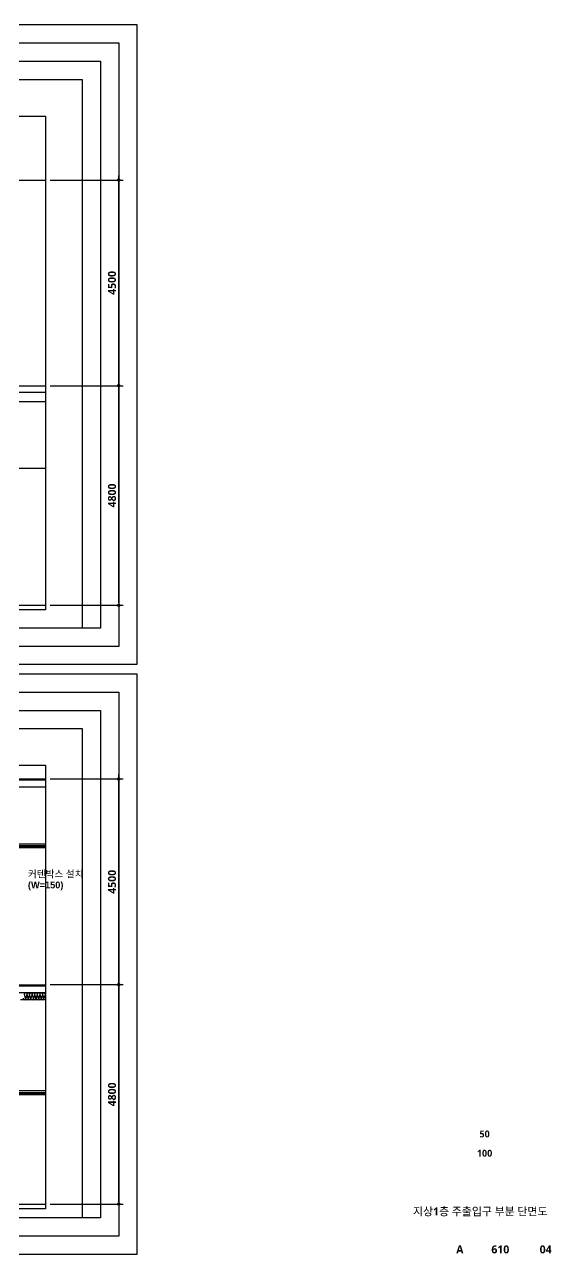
# Model space of a CAD drawing. Header units: millimetres. Extents: x 3106 to 82334, y 1073 to 28529.
# Drawn here: x 70808 to 82334, y 1254 to 28154 of the extents above; entities that cross this region are included whole.
import ezdxf
from ezdxf.enums import TextEntityAlignment as Align

# ---------------------------------------------------------------- set-up
doc = ezdxf.new("R2010")
doc.units = ezdxf.units.MM
doc.header["$LTSCALE"] = 50
doc.linetypes.add('주단면도-1$0$STD_CENTER', pattern=[66, 60, -2, 2, -2])
doc.layers.get('Defpoints').update_dxf_attribs({"color": 153})
for name, color, linetype in [('A-ANNO-TITL', 7, 'Continuous'), ('A-FLOR-INSL', 8, 'Continuous'), ('A-MKXS-TEXT1', 3, 'Continuous'), ('C02-AA$0$A-FIN-TYP1', 6, 'Continuous'), ('C02-AA$0$A-SECT-CLNG', 6, 'Continuous'), ('DIM', 7, 'Continuous'), ('Leader', 7, 'Continuous'), ('주단면도-1$0$A-FIN-TYP1', 6, 'Continuous'), ('주단면도-1$0$A-ST-AXIS-CEN', 252, '주단면도-1$0$STD_CENTER'), ('주단면도-1$0$A-ST-CONC', 2, 'Continuous')]:
    doc.layers.add(name, color=color, linetype=linetype)
doc.layers.add('G(그리드1)', color=185, linetype='Continuous', plot=False)
doc.styles.add('2020음성 1차', font='나눔고딕Bold.ttf')
doc.styles.add('SH_진천_나눔', font='')
doc.styles.get('SH_진천_나눔').set_extended_font_data('NanumGothic', bold=True)
doc.dimstyles.new('SHP 50', dxfattribs={"dimscale": 50, "dimtxt": 3.5, "dimasz": 1, "dimexe": 2, "dimexo": 2, "dimgap": 1, "dimtad": 1, "dimdec": 0, "dimzin": 0, "dimdsep": 46, "dimtxsty": 'SH_진천_나눔', "dimblk": 'DIMDOT', "dimcen": 0.09, "dimclrd": 256, "dimclre": 256, "dimclrt": 3, "dimadec": 0, "dimazin": 1, "dimtfac": 1, "dimtdec": 0, "dimtix": 1, "dimtmove": 2, "dimatfit": 0, "dimldrblk": 'DIMDOT', "dimfxl": 1, "dimtolj": 1, "dimtzin": 0, "dimlwd": -1, "dimlwe": -1, "dimarcsym": 0})

# ---------------------------------------------------------------- blocks, each defined once
blk = doc.blocks.new('DIMDOT')
at = {"color": 0}
blk.add_line((-2, 0), (2, 0), dxfattribs=at)
for radius in [0.5, 0.25]:
    blk.add_circle((0, 0), radius, dxfattribs=at)
blk = doc.blocks.new('*D1192')
at = {"layer": 'Defpoints', "color": 0}
for p in [(71268, 20254), (72868, 20254), (71268, 15454)]:
    blk.add_point(p, dxfattribs=at)
at = {"layer": 'DIM'}
for p, q in [((71368, 20254), (72968, 20254)), ((72868, 15504), (72868, 20204)), ((71368, 15454), (72968, 15454))]:
    blk.add_line(p, q, dxfattribs=at)
at = {"layer": 'DIM', "linetype": 'ByBlock', "xscale": 50, "yscale": 50, "zscale": 50}
for p, rotation in [((72868, 20254), 90), ((72868, 15454), 270)]:
    blk.add_blockref('DIMDOT', p, dxfattribs=dict(at, rotation=rotation))
at = {"layer": 'DIM', "color": 3, "insert": (72721, 17854), "char_height": 175, "attachment_point": 5, "rotation": 90, "style": 'SH_진천_나눔'}
blk.add_mtext('\\A1;4800', dxfattribs=at)
blk = doc.blocks.new('*D1195')
at = {"layer": 'Defpoints', "color": 0}
for p in [(71268, 24754), (72868, 24754), (71268, 20254)]:
    blk.add_point(p, dxfattribs=at)
at = {"layer": 'DIM'}
for p, q in [((71368, 24754), (72968, 24754)), ((72868, 20304), (72868, 24704)), ((71368, 20254), (72968, 20254))]:
    blk.add_line(p, q, dxfattribs=at)
at = {"layer": 'DIM', "linetype": 'ByBlock', "xscale": 50, "yscale": 50, "zscale": 50}
for p, rotation in [((72868, 24754), 90), ((72868, 20254), 270)]:
    blk.add_blockref('DIMDOT', p, dxfattribs=dict(at, rotation=rotation))
at = {"layer": 'DIM', "color": 3, "insert": (72721, 22504), "char_height": 175, "attachment_point": 5, "rotation": 90, "style": 'SH_진천_나눔'}
blk.add_mtext('\\A1;4500', dxfattribs=at)
blk = doc.blocks.new('*D1220')
at = {"layer": 'Defpoints', "color": 0}
for p in [(71268, 7154), (72868, 7154), (71268, 2354)]:
    blk.add_point(p, dxfattribs=at)
at = {"layer": 'DIM'}
for p, q in [((71368, 7154), (72968, 7154)), ((72868, 2404), (72868, 7104)), ((71368, 2354), (72968, 2354))]:
    blk.add_line(p, q, dxfattribs=at)
at = {"layer": 'DIM', "linetype": 'ByBlock', "xscale": 50, "yscale": 50, "zscale": 50}
for p, rotation in [((72868, 7154), 90), ((72868, 2354), 270)]:
    blk.add_blockref('DIMDOT', p, dxfattribs=dict(at, rotation=rotation))
at = {"layer": 'DIM', "color": 3, "insert": (72721, 4754), "char_height": 175, "attachment_point": 5, "rotation": 90, "style": 'SH_진천_나눔'}
blk.add_mtext('\\A1;4800', dxfattribs=at)
blk = doc.blocks.new('*D1223')
at = {"layer": 'Defpoints', "color": 0}
for p in [(71268, 11654), (72868, 11654), (71268, 7154)]:
    blk.add_point(p, dxfattribs=at)
at = {"layer": 'DIM'}
for p, q in [((71368, 11654), (72968, 11654)), ((72868, 7204), (72868, 11604)), ((71368, 7154), (72968, 7154))]:
    blk.add_line(p, q, dxfattribs=at)
at = {"layer": 'DIM', "linetype": 'ByBlock', "xscale": 50, "yscale": 50, "zscale": 50}
for p, rotation in [((72868, 11654), 90), ((72868, 7154), 270)]:
    blk.add_blockref('DIMDOT', p, dxfattribs=dict(at, rotation=rotation))
at = {"layer": 'DIM', "color": 3, "insert": (72721, 9404), "char_height": 175, "attachment_point": 5, "rotation": 90, "style": 'SH_진천_나눔'}
blk.add_mtext('\\A1;4500', dxfattribs=at)

msp = doc.modelspace()

# ---------------------------------------------------------------- linework, layer by layer
at = {"layer": 'A-FLOR-INSL'}
msp.add_line((71267.5, 6823.9), (70717.5, 6823.9), dxfattribs=at)
msp.add_lwpolyline([(70775.8, 6859.1, 1.34), (70828.3, 6859.1), (70804.5, 6938.7, -1.34), (70857, 6938.7), (70833.1, 6859.1), (70833.1, 6859.1, 1.34), (70885.6, 6859.1), (70861.7, 6938.7, -1.34), (70914.2, 6938.7), (70890.3, 6859.1), (70890.3, 6859.1, 1.34), (70942.8, 6859.1), (70918.9, 6938.7, -1.34), (70971.4, 6938.7), (70947.5, 6859.1), (70947.5, 6859.1, 1.34), (71000, 6859.1), (70976.1, 6938.7, -1.34), (71028.6, 6938.7), (71004.7, 6859.1), (71004.7, 6859.1, 1.34), (71057.2, 6859.1), (71033.3, 6938.7, -1.34), (71085.8, 6938.7), (71061.9, 6859.1), (71061.9, 6859.1, 1.34), (71114.4, 6859.1), (71090.5, 6938.7, -1.34), (71143, 6938.7), (71119.1, 6859.1), (71119.1, 6859.1, 1.34), (71171.6, 6859.1), (71147.7, 6938.7, -1.34), (71200.2, 6938.7), (71176.3, 6859.1), (71176.3, 6859.1, 1.34), (71228.8, 6859.1), (71204.9, 6938.7, -1.34), (71257.4, 6938.7), (71233.5, 6859.1)], format="xyb", dxfattribs=at)
at = {"layer": 'C02-AA$0$A-FIN-TYP1'}
for p, q in [((70343, 10177.9), (71267.5, 10177.9)), ((70343, 10165.9), (71267.5, 10165.9)), ((70343, 10153.9), (71267.5, 10153.9)), ((67407.5, 4777.9, 0), (71267.5, 4777.9, 0)), ((67407.5, 4765.9, 0), (71267.5, 4765.9, 0)), ((67407.5, 4753.9, 0), (71267.5, 4753.9, 0))]:
    msp.add_line(p, q, dxfattribs=at)
at = {"layer": 'C02-AA$0$A-SECT-CLNG', "color": 8}
for p, q in [((70347.4, 10235.9), (71267.5, 10235.9)), ((70347.4, 10197.9), (71267.5, 10197.9)), ((67411.9, 4835.9, 0), (71267.5, 4835.9, 0)), ((67411.9, 4797.9, 0), (71267.5, 4797.9, 0))]:
    msp.add_line(p, q, dxfattribs=at)
at = {"layer": 'G(그리드1)'}
for points in [[(50167.5, 28153.9), (73267.5, 28153.9), (73267.5, 14153.9), (50167.5, 14153.9)], [(50567.5, 27753.9), (72867.5, 27753.9), (72867.5, 14553.9), (50567.5, 14553.9)], [(50967.5, 27353.9), (72467.5, 27353.9), (72467.5, 14953.9), (50967.5, 14953.9)], [(51367.5, 26953.9), (72067.5, 26953.9), (72067.5, 14953.9), (51367.5, 14953.9)], [(52167.5, 26153.9), (71267.5, 26153.9), (71267.5, 15353.9), (52167.5, 15353.9)], [(50167.5, 13953.9), (73267.5, 13953.9), (73267.5, 1253.9), (50167.5, 1253.9)], [(50567.5, 13553.9), (72867.5, 13553.9), (72867.5, 1653.9), (50567.5, 1653.9)], [(50967.5, 13153.9), (72467.5, 13153.9), (72467.5, 2053.9), (50967.5, 2053.9)], [(51367.5, 12753.9), (72067.5, 12753.9), (72067.5, 2053.9), (51367.5, 2053.9)], [(52167.5, 11953.9), (71267.5, 11953.9), (71267.5, 2253.9), (52167.5, 2253.9)], [(52167.5, 11953.9), (71267.5, 11953.9), (71267.5, 2253.9), (52167.5, 2253.9)]]:
    msp.add_lwpolyline(points, close=True, dxfattribs=at)
at = {"layer": 'Leader'}
msp.add_lwpolyline([(70237.2, 10209.7, 0, 31.3, 0), (70284.1, 10128.6, 0, 0, 0), (70603.8, 9574.8, 0, 0, 0), (70882.2, 9574.8, 0, 0, 0)], format="xyseb", dxfattribs=at)
at = {"layer": '주단면도-1$0$A-FIN-TYP1'}
msp.add_line((70167.5, 11653.9), (71267.5, 11653.9), dxfattribs=at)
at = {"layer": '주단면도-1$0$A-ST-AXIS-CEN', "linetype": 'Continuous'}
for p, q in [((52167.5, 24753.9), (71267.5, 24753.9)), ((52167.5, 20253.9), (71267.5, 20253.9)), ((52167.5, 18453.9), (71267.5, 18453.9)), ((52167.5, 15453.9), (71267.5, 15453.9)), ((52167.5, 11653.9), (71267.5, 11653.9)), ((52167.5, 7153.9), (71267.5, 7153.9)), ((52167.5, 2353.9), (71267.5, 2353.9))]:
    msp.add_line(p, q, dxfattribs=at)
at = {"layer": '주단면도-1$0$A-ST-CONC'}
for p, q in [((71267.5, 20103.9), (69867.5, 20103.9)), ((71267.5, 19903.9), (69867.5, 19903.9)), ((71267.5, 11623.9), (70167.5, 11623.9)), ((71267.5, 11473.9), (70567.5, 11473.9)), ((71267.5, 7123.9), (70167.5, 7123.9)), ((71267.5, 6973.9), (70567.5, 6973.9))]:
    msp.add_line(p, q, dxfattribs=at)

# ---------------------------------------------------------------- texts
at = {"layer": 'A-ANNO-TITL', "style": 'SH_진천_나눔'}
for s, height, p in [('50', 150, (80872.6, 3888.9)), ('100', 150, (80872.6, 3466.7)), ('지상1층 주출입구 부분 단면도', 175, (80778.4, 2198.6)), ('A', 175, (80331.3, 1363.5)), ('610', 175, (81216.8, 1363.5)), ('04', 175, (82207.9, 1363.5))]:
    msp.add_text(s, height=height, dxfattribs=at).set_placement(p, align=Align.MIDDLE)
at = {"layer": 'A-MKXS-TEXT1', "style": '2020음성 1차'}
for s, p in [('(W=150)', (70882.2, 9334.8)), ('커텐박스 설치', (70882.2, 9574.8))]:
    msp.add_text(s, height=150, dxfattribs=at).set_placement(p, align=Align.MIDDLE_LEFT)

# ---------------------------------------------------------------- dimensions: what is measured, and where the dimension line sits
at = {"layer": 'DIM'}
for base, p1, p2, picture, middle in [((72867.5, 24753.9), (71267.5, 20253.9), (71267.5, 24753.9), '*D1195', (72721.3, 22503.9)), ((72867.5, 20253.9), (71267.5, 15453.9), (71267.5, 20253.9), '*D1192', (72720.9, 17853.9)), ((72867.5, 11653.9), (71267.5, 7153.9), (71267.5, 11653.9), '*D1223', (72721.3, 9403.9)), ((72867.5, 7153.9), (71267.5, 2353.9), (71267.5, 7153.9), '*D1220', (72720.9, 4753.9))]:
    dim = msp.add_linear_dim(base=base, p1=p1, p2=p2, angle=90, dimstyle='SHP 50', override={"dimtxsty": 'SH_진천_나눔', "dimldrblk": 'DIMDOT'}, dxfattribs=at)
    dim.commit()
    dim.dimension.update_dxf_attribs({"geometry": picture, "text_midpoint": middle})

doc.saveas('drawing.dxf')
